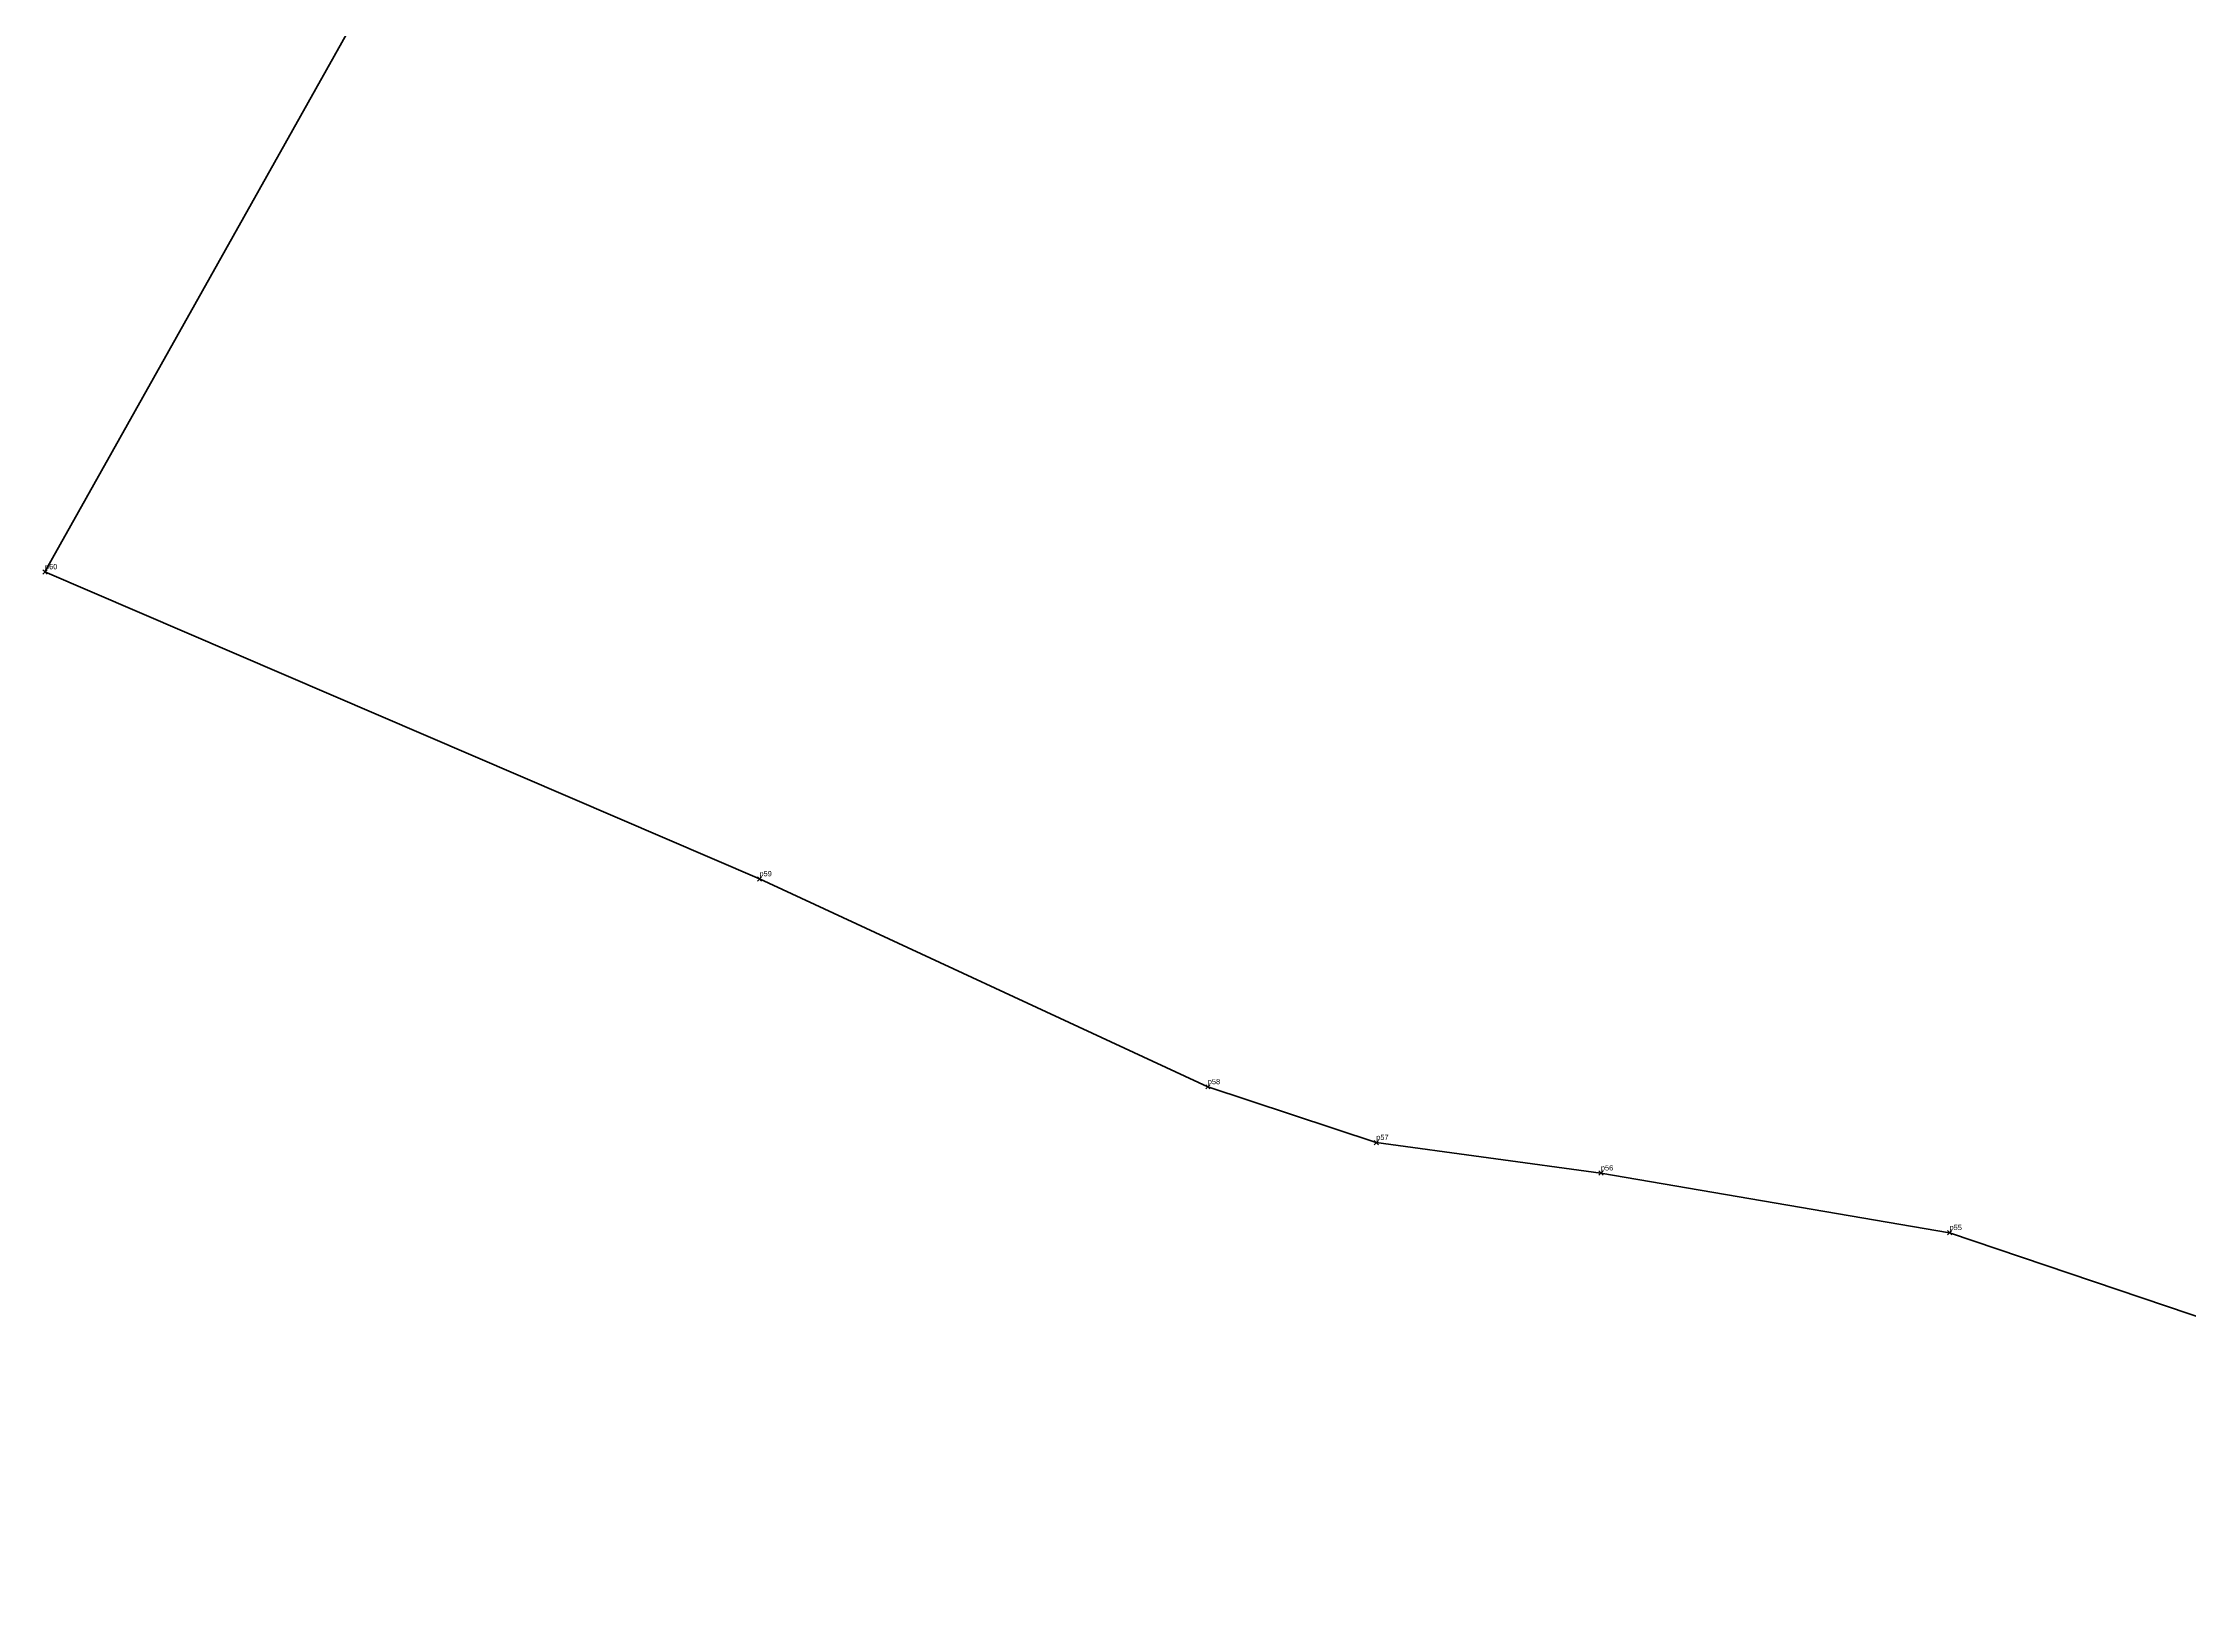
# Model space of a CAD drawing. Header units: millimetres. Extents: x 560037 to 560788, y 1315884 to 1316935.
# Drawn here: x 560036.7 to 560239.8, y 1315937.2 to 1316085.4 of the extents above; entities that cross this region are included whole.
import ezdxf

# ---------------------------------------------------------------- set-up
doc = ezdxf.new("R2010")
doc.units = ezdxf.units.MM
doc.header["$PDMODE"] = 3
doc.header["$PDSIZE"] = 0.2
doc.layers.get('0').update_dxf_attribs({"color": 1, "linetype": 'CONTINUOUS', "lineweight": 100})
doc.layers.add('CVL_CUADCON_TIT', color=1, linetype='CONTINUOUS')
for name, color, linetype, lineweight in [('Line', 250, 'CONTINUOUS', 100), ('Point', 5, 'CONTINUOUS', 100), ('Point_Name', 1, 'CONTINUOUS', 100)]:
    doc.layers.add(name, color=color, linetype=linetype, lineweight=lineweight)
doc.styles.get("Standard").update_dxf_attribs({"font": 'arial.ttf', "width": 0.65})

msp = doc.modelspace()

# ---------------------------------------------------------------- linework, layer by layer
msp.add_lwpolyline([(560444.99, 1315963.62), (560413.48, 1315967.09), (560408.99, 1315968.03), (560391.81, 1315954.79), (560363.3, 1315937.19), (560353.2, 1315940.35), (560320.77, 1315948.42), (560275.65, 1315960.1), (560248.94, 1315962.03), (560217.11, 1315972.8), (560184.11, 1315978.44), (560162.85, 1315981.33), (560146.91, 1315986.6), (560104.48, 1316006.27), (560036.86, 1316035.32), (560068.86, 1316092.4), (560079.79, 1316103.68), (560113.94, 1316150.74), (560150.9, 1316197.72), (560155.71, 1316203.69), (560164.38, 1316216.45), (560173.77, 1316225.19), (560213.18, 1316270.06)])
at = {"layer": 'CVL_CUADCON_TIT'}
for p, q in [((560068.86, 1316092.4), (560036.86, 1316035.32)), ((560036.86, 1316035.32), (560104.48, 1316006.27)), ((560104.48, 1316006.27), (560146.91, 1315986.6)), ((560146.91, 1315986.6), (560162.85, 1315981.33)), ((560162.85, 1315981.33), (560184.11, 1315978.44)), ((560184.11, 1315978.44), (560217.11, 1315972.8)), ((560217.11, 1315972.8), (560248.94, 1315962.03))]:
    msp.add_line(p, q, dxfattribs=at)
at = {"layer": 'CVL_CUADCON_TIT', "color": 0}
for points in [[(560036.86, 1316035.32), (560068.86, 1316092.4), (560079.79, 1316103.68), (560113.94, 1316150.74), (560150.9, 1316197.72), (560155.71, 1316203.69), (560164.38, 1316216.45), (560173.77, 1316225.19), (560213.18, 1316270.06), (560235.88, 1316298.84), (560275.08, 1316354.83), (560278.95, 1316361.44), (560306.83, 1316408.09), (560310.61, 1316414.66), (560319.12, 1316425.42), (560320.49, 1316431.33), (560342.78, 1316463.5), (560386.61, 1316525.55), (560417.71, 1316571.5), (560440.99, 1316606.63)], [(560444.99, 1315963.62), (560413.48, 1315967.09), (560408.99, 1315968.03), (560391.81, 1315954.79), (560363.3, 1315937.19), (560353.2, 1315940.35), (560320.77, 1315948.42), (560275.65, 1315960.1), (560248.94, 1315962.03), (560217.11, 1315972.8), (560184.11, 1315978.44), (560162.85, 1315981.33), (560146.91, 1315986.6), (560104.48, 1316006.27), (560036.86, 1316035.32)]]:
    msp.add_lwpolyline(points, dxfattribs=at)
at = {"layer": 'Line'}
for points in [[(560036.86, 1316035.32, 0), (560068.86, 1316092.4, 0)], [(560104.48, 1316006.27, 0), (560036.86, 1316035.32, 0)], [(560146.91, 1315986.6, 0), (560104.48, 1316006.27, 0)], [(560217.11, 1315972.8, 0), (560184.11, 1315978.44, 0), (560162.85, 1315981.33, 0), (560146.91, 1315986.6, 0)], [(560248.94, 1315962.03, 0), (560217.11, 1315972.8, 0)]]:
    msp.add_polyline3d(points, dxfattribs=at)
at = {"layer": 'Point'}
for p in [(560036.86, 1316035.32, 207.96), (560104.48, 1316006.27, 207.37), (560146.91, 1315986.6, 186.33), (560162.85, 1315981.33, 182.19), (560184.11, 1315978.44, 165.67), (560217.11, 1315972.8, 163.06)]:
    msp.add_point(p, dxfattribs=at)

# ---------------------------------------------------------------- texts
at = {"layer": 'Point_Name'}
for s, p in [('p60', (560036.86, 1316035.57)), ('p59', (560104.48, 1316006.52)), ('p58', (560146.91, 1315986.85)), ('p57', (560162.85, 1315981.58)), ('p56', (560184.11, 1315978.69)), ('p55', (560217.11, 1315973.05))]:
    msp.add_text(s, height=0.5, dxfattribs=at).set_placement(p)

doc.saveas('drawing.dxf')
